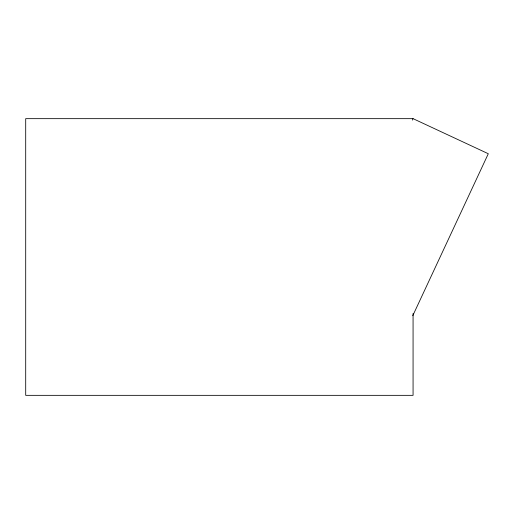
<?xml version="1.0" encoding="UTF-8"?>
<svg xmlns="http://www.w3.org/2000/svg" width="514" height="514" viewBox="0 0 514 514"><rect width="100%" height="100%" fill="white"/><g stroke="black" fill="none" stroke-linecap="round" stroke-linejoin="round"><path stroke-width="0.77" d="M412.395 120.109L413.07 118.657L488.3 153.737L412.787 315.667M413.07 118.657L25.7 118.657L25.7 395.343L413.07 395.343L413.07 313.54"/></g></svg>
